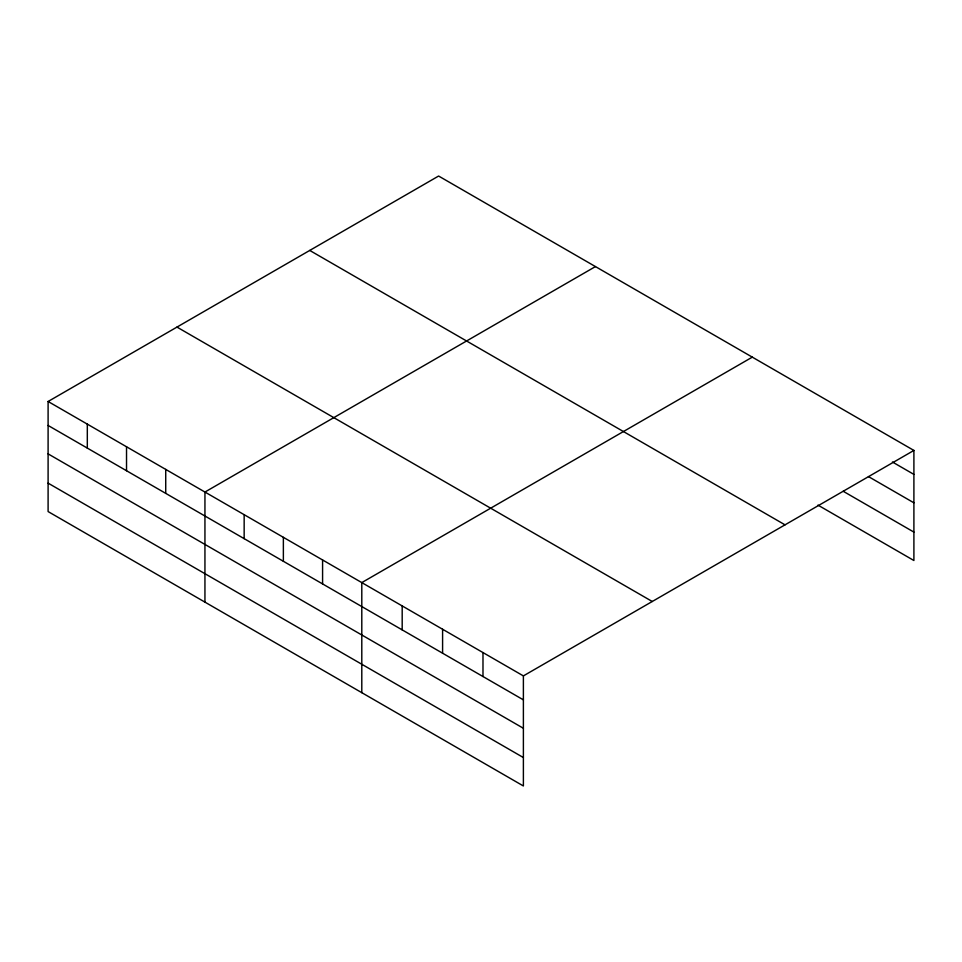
<?xml version="1.0" encoding="UTF-8"?>
<svg xmlns="http://www.w3.org/2000/svg" width="962" height="962" viewBox="0 0 962 962"><rect width="100%" height="100%" fill="white"/><g stroke="black" fill="none" stroke-linecap="round" stroke-linejoin="round"><path stroke-width="1.44" d="M523.388 728.27L523.388 675.901L48.1 401.491L48.1 511.568L523.388 785.966L523.388 728.27L48.1 453.872M817.953 505.11L913.9 560.509L913.9 450.432L438.612 176.034L48.1 401.491M595.454 266.582L204.942 492.051L204.942 602.116M752.296 357.142L361.796 582.599L361.796 692.664M523.388 675.901L913.9 450.432M892.435 462L913.9 474.398M868.446 476.575L913.9 502.813M843.205 491.269L913.9 532.094M309.74 250.433L785.028 524.843M176.972 327.092L652.26 601.49M48.1 425.457L523.388 699.855M48.1 483.14L523.388 757.551M482.984 652.573L482.984 676.526M442.592 629.244L442.592 653.21M402.188 605.928L402.188 629.882M322.583 559.956L322.583 583.922M283.369 537.325L283.369 561.279M244.156 514.682L244.156 538.648M165.729 469.408L165.729 493.362M126.527 446.765L126.527 470.731M87.314 424.134L87.314 448.088"/></g></svg>
